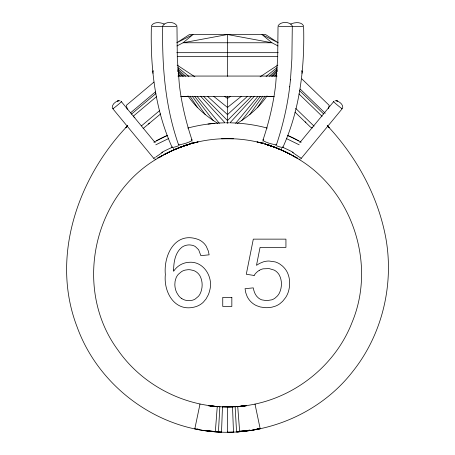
<?xml version="1.0" encoding="UTF-8"?>
<svg xmlns="http://www.w3.org/2000/svg" width="455" height="455" viewBox="0 0 455 455"><rect width="100%" height="100%" fill="white"/><g stroke="black" fill="none" stroke-linecap="round" stroke-linejoin="round"><path stroke-width="0.68" d="M227.5 407.555L227.5 431.607M292.286 26.6L291.882 58.758L290.461 79.932M221.528 432.04L221.539 431.721M221.545 431.499L222.45 407.413M222.461 407.191L222.472 406.872M218.434 431.892L218.451 431.573M218.463 431.351L219.833 407.288M219.845 407.066L219.867 406.747M215.34 431.687L215.363 431.368M215.38 431.147L217.223 407.111M217.24 406.895L217.262 406.571L208.578 405.604L217.262 406.554M276.543 144.468C282.777 125.751 287.344 106.459 289.699 86.865L289.721 86.649M289.699 86.865L290.478 79.756M152.67 72.129L153.181 70.934M342.757 107.795C343.167 104.349 339.521 101.738 336.598 100.743L337.445 101.016M194.831 428.769L194.894 428.451M194.939 428.235L199.881 404.643M199.927 404.427L199.995 404.114M328.334 108.722L329.215 105.372L301.875 78.925M162.788 25.793C165.21 21.328 174.481 21.334 176.904 25.787M151.452 25.787C153.676 21.465 160.638 22.301 164.369 24.109M278.096 25.787C280.519 21.334 289.795 21.328 292.212 25.793M262.979 140.089C268.99 122.179 273.381 103.706 275.639 84.937L277.692 58.274L278.022 26.6L303.622 26.6C304.731 67.636 299.976 109.45 282.947 147.204A7.468 0.973 22.8 0 0 282.703 146.811M191.822 142.483L192.067 141.852M149.303 123.095L148.546 124.061M267.005 95.942C259.424 107.215 248.743 116.258 237.237 123.379M257.61 107.454L264.964 96.193M152.977 71.225L153.221 70.883M249.687 114.62L262.745 96.198M241.764 120.541L260.294 96.38M275.81 76.15L276.674 75.024M154.023 158.101L153.739 158.34L112.794 108.7M299.748 142.756L333.651 101.641M342.211 108.7L301.261 158.351L300.983 158.101M235.65 123.311L257.837 96.471M274.592 76.201L276.856 73.465M229.9 122.89L254.396 96.221M272.642 76.349L277.448 71.122M187.614 96.261L186.55 96.585M127.679 125.66C77.794 177.768 50.192 257.314 77.162 327.082C98.325 385.63 155.673 428.837 217.962 431.949M251.461 96.329L227.5 120.541L203.539 96.329M271.425 76.156L277.413 70.098M247.412 96.363L227.5 114.62L207.594 96.363M269.411 76.184L277.271 68.972M153.932 82.099L126.444 105.224L127.218 109.308M130.42 112.925L155.4 91.91M131.438 114.137L155.877 93.582M133.315 116.162L156.514 96.648M141.477 125.864L159.671 110.559M160.649 113.875L143.137 128.526M241.281 96.375L227.5 107.454L213.719 96.375M266.09 76.429L277.112 67.562M162.697 152.283L155.929 156.947M164.943 154.182L165.495 153.699L164.829 154.256M156.685 158.949C92.45 196.913 73.482 289.397 117.589 349.576C143.911 387.853 191.094 410.177 237.345 406.52L232.528 406.776C284.466 405.337 333.435 370.757 352.119 322.248C376.393 264.065 352.42 191.305 298.315 158.949M155.161 157.464L153.801 158.329M230.463 96.409L227.5 98.371L224.537 96.409M260.084 76.838L277.857 65.093M157.003 158.744L158.329 157.942M290.631 24.109C294.368 22.301 301.324 21.465 303.548 25.787M158.522 157.822L159.216 157.413A148.802 140.834 57.4 0 1 190.099 144.036A148.887 140.925 57.6 0 0 164.625 154.376L164.773 154.29M158.795 157.657L159.005 157.538M159.068 157.498L159.216 157.413A148.825 140.851 57.4 0 1 190.099 144.042A148.933 140.953 57.3 0 0 164.625 154.376L164.687 154.342M159.341 157.339L159.642 157.157M159.614 157.174L160.001 156.947M159.989 156.952L160.382 156.725M161.11 156.31L161.616 156.025M161.36 156.167L162.099 155.746M193.295 142.637L192.715 142.944M153.835 142.216L159.216 139.321M155.803 144.815L168.68 138.519M156.492 140.754L163.385 137.274M176.955 45.961L183.075 42.764L193.085 34.523L176.785 42.764L189.468 34.523L265.538 34.523L278.215 42.764L261.921 34.523L271.925 42.764L278.045 45.961M281.201 148.921L281.77 148.626M156.52 140.737L157.663 140.39M159.534 139.162L160.814 138.519M161.133 138.36L163.931 137.012M163.709 137.12L167.616 135.351M164.357 136.819L165.006 136.517M192.374 143.109L190.628 143.791C214.032 137.114 239.233 136.932 262.711 143.348L256.99 141.926L264.253 143.752M165.33 136.369L167.286 135.493M158.863 157.589L157.64 157.851M176.204 148.899L176.546 148.762M176.358 148.836L176.904 148.614M177.296 148.455L176.95 148.597L177.495 148.375M177.382 148.421L178.673 147.909M178.132 148.137L178.491 147.977M178.474 147.989L179.128 147.733M178.974 147.807L179.355 147.642M179.196 147.721L179.515 147.585M179.429 147.63L179.748 147.494M179.668 147.539L180.208 147.318M179.907 147.448L182 146.658M180.521 147.204L181.062 146.999M181.352 146.891L181.801 146.732M181.898 146.692L182.324 146.544M182.199 146.601L182.682 146.413M182.756 146.391L183.274 146.209M182.609 146.442L183.49 146.129M183.683 146.066L184.298 145.85M190.577 143.808L190.167 143.945M184.537 145.771L184.713 145.714M184.895 145.651L185.213 145.543M185.134 145.589L185.538 145.435M185.64 145.418L185.93 145.327M185.833 145.338L187.13 144.923M187.028 144.957L187.397 144.838M187.523 144.798L188.143 144.61M186.795 144.855L189.024 144.298M188.74 144.383L189.303 144.258M189.087 144.28L189.684 144.144M300.243 159.074L299.373 159.216M187.739 128.082C199.711 124.869 212.07 123.117 224.469 122.827M260.106 428.451L260.169 428.769L249.983 430.589L237.038 431.949M227.5 34.523L183.075 42.764L271.925 42.764L227.5 34.523L227.5 76.36M256.99 429.002L258.235 428.781M256.717 429.048L258.07 428.809M249.983 430.589L260.18 428.798M186.448 144.917L185.43 145.06M248.055 430.68L239.654 431.602M239.034 406.383L246.411 405.541M240.342 431.522L247.901 430.675M237.737 406.554L246.422 405.604L237.737 406.554L237.76 406.895M208.003 124.056L214.8 123.333M335.062 100.68L337.434 101.016M235.127 406.651L237.732 406.474M194.808 428.86C252.826 441.532 316.663 418.293 352.955 371.223C382.063 334.579 393.916 285.456 386.079 239.449C378.492 196.742 356.822 157.18 327.321 125.66M236.572 431.977L239.205 431.806M186.345 96.596L185.919 96.608M221.539 138.775L233.46 138.775M232.539 407.191L232.528 406.872L227.5 406.946L227.5 407.288M185.316 96.625L181.602 96.653M227.5 406.946L232.528 406.85M233.478 432.102L227.5 432.182L227.5 431.829M225.993 122.804L229.007 122.804M176.785 52.678L278.215 52.678M177.49 56.483L277.51 56.483M177.894 76.059L277.112 76.059M274.297 96.653L180.703 96.653M190.059 143.916L190.099 143.558M273.398 96.653L269.542 96.619M297.36 157.851L295.784 157.413A148.802 140.834 -57.4 0 0 264.901 144.036A148.887 140.925 -57.6 0 1 290.375 154.376L290.375 154.376A148.933 140.953 -57.3 0 0 264.901 144.042A148.825 140.851 -57.4 0 1 295.784 157.413M269.4 96.619L269.081 96.608M230.537 122.827C242.93 123.117 255.289 124.863 267.267 128.082M218.428 431.977L221.522 432.119L215.795 431.806M268.45 96.585L267.409 96.284M217.268 406.491L219.867 406.668M155.627 159.216L154.757 159.074M119.938 100.68C116.332 100.612 111.941 103.979 112.243 107.795M134.1 117.214L134.862 117.276M312.369 127.94L310.486 127.104L294.988 112.118M269.57 145.06L269.041 144.997M215.346 431.602L206.945 430.68M297.337 140.39L298.48 140.737M207.099 430.675L214.658 431.522M205.017 430.589L215.334 431.767M254.14 275.48L246.292 274.24L253.31 239.137L285.939 239.137L285.939 247.395L260.061 247.395L256.495 265.328L259.515 263.445L263.394 261.847A19.616 19.616 0 0 1 269.024 261.022L275.156 261.898A18.791 18.791 0 0 1 279.683 263.968L282.145 265.788A22.505 22.505 0 0 1 284.403 268.04L285.08 268.86A20.447 20.447 0 0 1 287.765 273.381C290.193 279.222 290.205 285.945 288.322 291.939A24.189 24.189 0 0 1 285.581 297.621L282.64 301.312L279.825 303.752A19.906 19.906 0 0 1 275.554 306.096L271.965 307.171L268.046 307.66A30.297 30.297 0 0 1 264.423 307.608L260.254 306.96L256.512 305.658A19.286 19.286 0 0 1 251.683 302.49A20.122 20.122 0 0 1 250.307 301.136A19.161 19.161 0 0 1 247.122 296.438L245.774 292.775L245.052 288.692L253.31 287.867C253.879 291.581 255.295 295.403 258.281 297.843A11.858 11.858 0 0 0 261.807 299.868L266.687 300.67L271.902 299.794A12.95 12.95 0 0 0 275.076 298.093L277.283 296.091A14.827 14.827 0 0 0 279.45 292.94C282.072 287.355 282.208 280.348 279.194 274.877A13.07 13.07 0 0 0 276.981 272.107A12.348 12.348 0 0 0 274.132 270.082L269.161 268.604L263.138 268.831A12.928 12.928 0 0 0 259.202 270.401M196.93 428.809L198.01 429.002M265.913 144.28L265.163 144.053M266.067 144.366L267.068 144.673M266.977 144.644L267.358 144.764M267.221 144.718L267.512 144.809M267.608 144.838L267.978 144.957M268.052 144.98L268.729 145.213M268.234 145.037L268.882 145.247M268.962 145.276L269.206 145.367M269.462 145.435L269.787 145.543M269.866 145.589L270.412 145.754M270.054 145.651L270.702 145.85M270.458 145.788L270.839 145.901M270.668 145.856L271.157 146.004M271.009 145.958L271.299 146.055M270.884 145.93L271.442 146.106M271.339 146.089L271.686 146.192M301.233 158.346L292.326 152.294M272.113 146.339L271.772 146.22L272.05 146.339M272.01 146.305L272.46 146.464M272.175 146.362L272.551 146.499M272.738 146.561L274.405 147.175M274.092 147.073L274.632 147.261M275.258 147.494L274.797 147.318L275.457 147.574M275.332 147.539L275.679 147.653M275.565 147.63L276.111 147.824M276.026 147.79L276.321 147.903M276.401 147.938L276.947 148.148M276.868 148.137L277.345 148.307M277.061 148.216L277.59 148.427M277.294 148.29L278.028 148.603L277.704 148.455M278.352 148.717L278.699 148.876M278.096 148.614L278.454 148.762M278.289 148.694L278.767 148.887M262.893 143.223L262.632 143.109M286.32 138.519L299.197 144.815M287.384 135.351L289.67 136.369M287.696 135.488L292.906 137.888M289.994 136.517L291.291 137.12M291.615 137.274L293.867 138.36M296.017 157.538L296.336 157.737M293.225 138.047L298.508 140.754M262.29 142.944L261.705 142.637M294.186 138.519L295.466 139.162M295.784 139.321L297.121 140.015M173.236 148.626L173.804 148.921M297.633 140.282L301.164 142.216M292.81 155.701L293.094 155.86M293.083 155.849L293.782 156.247M293.737 156.224L294.243 156.509M294.618 156.725L295.011 156.952M294.999 156.947L295.386 157.174M295.665 157.339L296.137 157.618M290.227 154.29L289.943 154.103M296.41 157.783L296.711 157.965M296.677 157.942L297.172 158.243M297.104 158.198L297.997 158.749M187.995 95.942C195.576 107.215 206.257 116.258 217.763 123.379M177.143 65.093L194.916 76.838M177.888 67.562L188.916 76.429M177.729 68.972L185.589 76.184M300.232 89.095L325.223 113.272M299.64 90.727L323.613 113.915M298.958 93.906L322.089 116.281M295.699 108.392L314.064 126.16M305.879 122.651L305.225 121.747M177.587 70.098L183.575 76.156M177.552 71.122L182.358 76.349M200.609 96.221L225.1 122.89M289.408 153.585L289.778 153.966L289.38 153.551M178.144 73.465L180.407 76.201M197.163 96.471L219.35 123.311M121.354 101.641L155.257 142.756M178.332 75.024L179.19 76.15M194.706 96.38L213.236 120.541M301.779 70.883L302.33 72.129M192.26 96.198L205.313 114.62M301.819 70.934L302.023 71.225M190.036 96.193L197.39 107.454M262.939 141.852L263.178 142.483M192.027 140.089C186.015 122.179 181.619 103.706 179.361 84.937L177.308 58.274L176.978 26.6L151.379 26.6C150.269 67.636 155.024 109.45 172.053 147.204A7.468 0.973 -22.8 0 1 172.297 146.811M178.457 144.468C165.216 106.692 161.957 66.373 162.714 26.6M255.005 404.114L255.073 404.427M255.118 404.643L260.061 428.235M237.777 407.111L239.62 431.147M239.637 431.368L239.66 431.687M235.133 406.747L235.155 407.066M235.167 407.288L236.537 431.351M236.549 431.573L236.566 431.892M232.55 407.413L233.455 431.499M233.46 431.721L233.472 432.04M264.901 143.558L264.901 143.985M227.5 96.238L227.5 123.379M341.972 108.37A5.545 0.284 39.5 0 1 337.758 105.401A5.545 0.284 39.5 0 1 334.015 101.806M120.99 101.806A5.545 0.284 -39.5 0 1 117.248 105.401A5.545 0.284 -39.5 0 1 113.028 108.37M282.999 147.295A7.166 1.075 21.9 0 1 275.65 145.435M276.634 144.207A7.206 1.143 17.3 0 1 268.319 142.955A7.206 1.143 17.3 0 1 263.752 139.816M191.248 139.816A7.206 1.143 -17.3 0 1 186.681 142.955A7.206 1.143 -17.3 0 1 178.366 144.207M179.355 145.435A7.166 1.075 -21.9 0 1 172.001 147.295M153.051 73.153A5.545 0.5 -17.2 0 1 153.125 72.794M301.875 72.794A5.545 0.5 17.2 0 1 301.949 73.153M156.571 140.891A4.015 3.236 75.7 0 1 157.657 140.35M161.673 152.453A151.714 143.928 57.3 0 1 171.944 147.471M297.342 140.35A4.015 3.236 -75.7 0 1 298.429 140.891M283.055 147.471A151.714 143.928 -57.3 0 1 293.327 152.453M181.812 298.628A13.36 13.36 0 0 0 189.661 300.658L192.289 300.254A11.489 11.489 0 0 0 195.246 299.003L198.329 296.41A13.434 13.434 0 0 0 199.978 294.089C202.805 288.555 202.93 281.48 200.007 275.957A12.717 12.717 0 0 0 198.829 274.268A13.07 13.07 0 0 0 197.413 272.795L196.901 272.369A11.898 11.898 0 0 0 193.466 270.469L190.11 269.758A16.704 16.704 0 0 0 187.926 269.713L185.213 270.094A12.814 12.814 0 0 0 181.545 271.612L178.377 274.263A13.201 13.201 0 0 0 176.113 277.777L175.095 281.241L174.845 284.369A19.201 19.201 0 0 0 176.711 292.616L178.61 295.693A12.996 12.996 0 0 0 181.824 298.611M254.123 275.468A15.066 15.066 0 0 1 259.208 270.412M173.628 270.043L173.605 271.299C176.091 267.426 179.924 264.435 184.355 263.132A19.724 19.724 0 0 1 188.996 262.296C203.709 260.925 213.645 277.357 209.67 290.569A25.616 25.616 0 0 1 208.242 294.92L206.081 298.907L203.328 302.194A19.093 19.093 0 0 1 199.99 304.759A19.679 19.679 0 0 1 196.179 306.545C175.55 313.148 163.436 293.009 165.347 274.541C163.43 254.641 175.647 230.622 198.704 239.654A17.148 17.148 0 0 1 202.97 242.396A17.091 17.091 0 0 1 206.24 246.257L208.356 251.075L209.124 254.828L200.865 255.653L198.659 249.778L195.405 246.61A10.749 10.749 0 0 0 192.255 245.268L189.906 244.932A13.934 13.934 0 0 0 188.296 244.949A12.564 12.564 0 0 0 182.028 247.145C175.226 252.553 173.713 261.858 173.628 270.043M127.741 125.751L125.881 127.707L127.747 125.762M118.402 100.743L117.566 101.016L118.402 100.743M198.005 141.897L192.289 143.348L198.01 141.926M246.439 405.741L237.749 406.69L246.439 405.741M249.92 430.163L239.631 431.289L249.92 430.163M231.84 297.365L222.751 297.365L222.751 306.448L231.84 306.448L231.84 297.365M227.5 406.867L222.472 406.77L227.5 406.872M217.251 406.69L208.561 405.741L217.251 406.69M329.119 127.707L327.253 125.762L329.119 127.707"/></g></svg>
